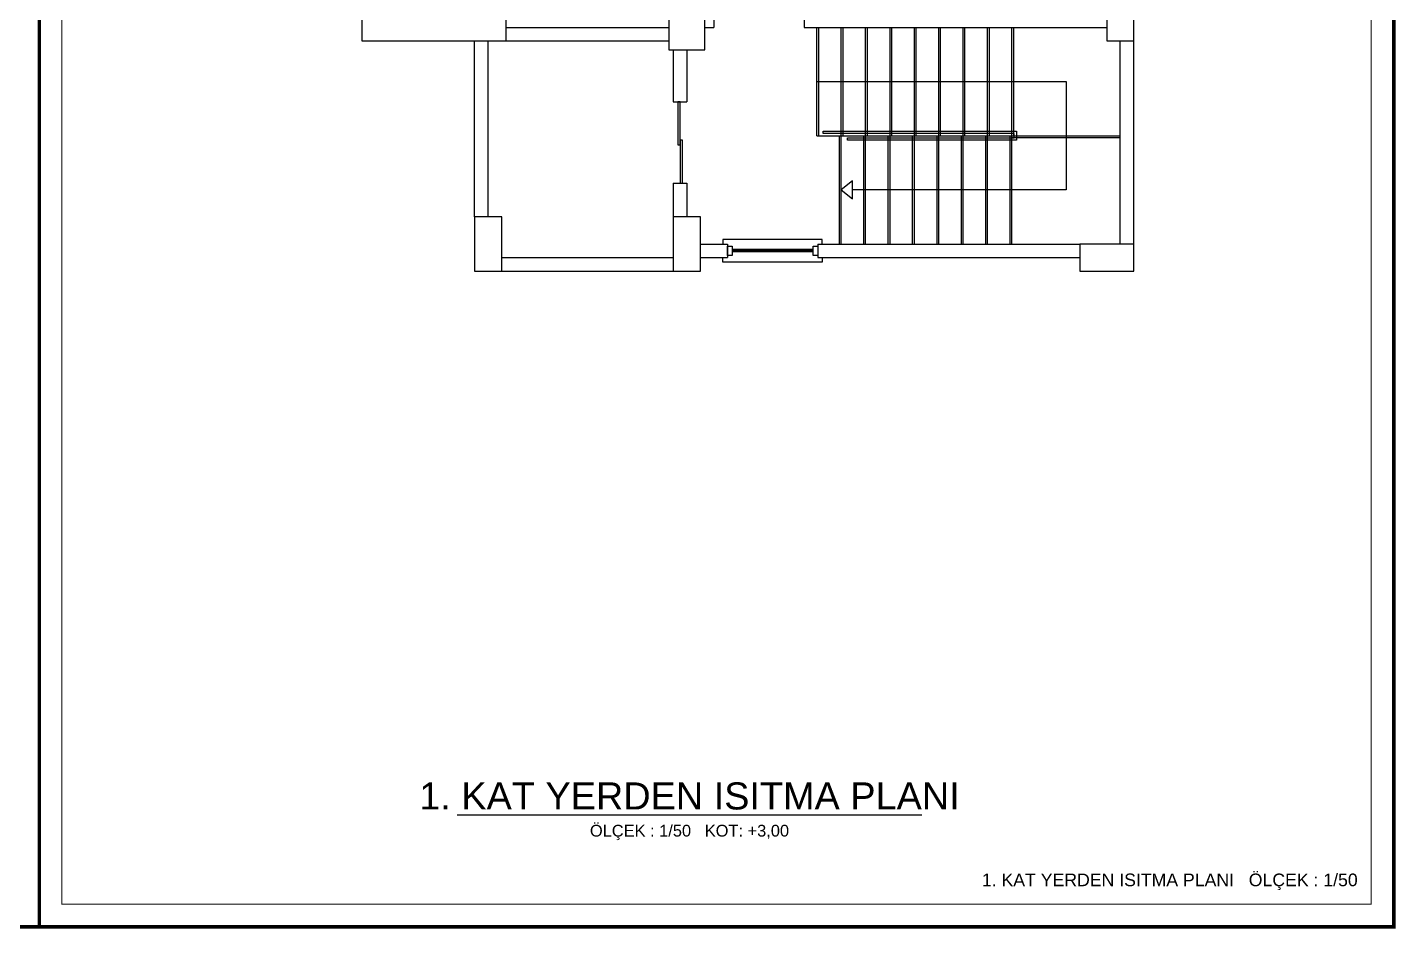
# Model space of a CAD drawing. Header units: centimetres. Extents: x -3952 to 14132, y 6348 to 11752.
# Drawn here: x 5987 to 7502, y 6348 to 7346 of the extents above; entities that cross this region are included whole.
import ezdxf
from ezdxf.enums import TextEntityAlignment as Align

# ---------------------------------------------------------------- set-up
doc = ezdxf.new("R2010")
doc.units = ezdxf.units.CM
for name, color, linetype in [('MIMARI', 8, 'Continuous'), ('MIMARI-KOLON', 8, 'Continuous'), ('MTY-KAT-ADI', 1, 'Continuous'), ('MTY-PAFTA', 7, 'Continuous')]:
    doc.layers.add(name, color=color, linetype=linetype)
doc.layers.add('ROTAS-PAFTA-SINIRI', color=8, linetype='Continuous', plot=False)
doc.styles.add('ROTAS', font='arial.ttf')

# ---------------------------------------------------------------- blocks, each defined once
blk = doc.blocks.new('ROTAS_PAFTA')
blk.add_lwpolyline([(0, 0), (1, 0), (1, 1), (0, 1)], close=True)

msp = doc.modelspace()

# ---------------------------------------------------------------- linework, layer by layer
at = {"layer": 'MIMARI'}
for p, q in [((6747.1, 7361.3), (6747.1, 7346.3)), ((6847.1, 7361.3), (6847.1, 7346.3)), ((6517.1, 7346.3), (6697.1, 7346.3)), ((6737.1, 7346.3), (6747.1, 7346.3)), ((6847.1, 7346.3), (7182.1, 7346.3)), ((6861.1, 7226.3), (6861.1, 7346.3)), ((6863.1, 7226.3), (6863.1, 7346.3)), ((6888.1, 7226.3), (6888.1, 7346.3)), ((6890.1, 7226.3), (6890.1, 7346.3)), ((6915.1, 7226.3), (6915.1, 7346.3)), ((6917.1, 7226.3), (6917.1, 7346.3)), ((6942.1, 7226.3), (6942.1, 7346.3)), ((6944.1, 7226.3), (6944.1, 7346.3)), ((6969.1, 7226.3), (6969.1, 7346.3)), ((6971.1, 7226.3), (6971.1, 7346.3)), ((6996.1, 7226.3), (6996.1, 7346.3)), ((6998.1, 7226.3), (6998.1, 7346.3)), ((7023.1, 7226.3), (7023.1, 7346.3)), ((7025.1, 7226.3), (7025.1, 7346.3)), ((7050.1, 7226.3), (7050.1, 7346.3)), ((7052.1, 7226.3), (7052.1, 7346.3)), ((7077.1, 7226.3), (7077.1, 7346.3)), ((7079.1, 7226.3), (7079.1, 7346.3)), ((6482.1, 7136.3), (6482.1, 7331.3)), ((6497.1, 7136.3), (6497.1, 7331.3)), ((6517.1, 7331.3), (6697.1, 7331.3)), ((6702.1, 7321.3), (6702.1, 7263.8)), ((6717.1, 7321.3), (6717.1, 7263.8)), ((7197.1, 7106.3), (7197.1, 7331.3)), ((7212.1, 7106.3), (7212.1, 7331.3)), ((6702.1, 7263.8), (6717.1, 7263.8)), ((6861.1, 7226.3), (7077.1, 7226.3)), ((6886.1, 7106.3), (6886.1, 7226.3)), ((6888.1, 7106.3), (6888.1, 7226.3)), ((6913.1, 7106.3), (6913.1, 7226.3)), ((6915.1, 7106.3), (6915.1, 7226.3)), ((6940.1, 7106.3), (6940.1, 7226.3)), ((6942.1, 7106.3), (6942.1, 7226.3)), ((6967.1, 7106.3), (6967.1, 7226.3)), ((6969.1, 7106.3), (6969.1, 7226.3)), ((6994.1, 7106.3), (6994.1, 7226.3)), ((6996.1, 7106.3), (6996.1, 7226.3)), ((7021.1, 7106.3), (7021.1, 7226.3)), ((7023.1, 7106.3), (7023.1, 7226.3)), ((7048.1, 7106.3), (7048.1, 7226.3)), ((7050.1, 7106.3), (7050.1, 7226.3)), ((7075.1, 7106.3), (7075.1, 7226.3)), ((7077.1, 7106.3), (7077.1, 7226.3)), ((7077.1, 7226.3), (7197.1, 7226.3)), ((7077.1, 7224.3), (7197.1, 7224.3)), ((6702.1, 7173.8), (6702.1, 7136.3)), ((6702.1, 7173.8), (6717.1, 7173.8)), ((6717.1, 7173.8), (6717.1, 7136.3)), ((6732.1, 7106.3), (6762.1, 7106.3)), ((6762.1, 7106.3), (6762.1, 7091.3)), ((6857.1, 7100.1), (6767.1, 7100.1)), ((6857.1, 7099.1), (6767.1, 7099.1)), ((6857.1, 7098.6), (6767.1, 7098.6)), ((6857.1, 7097.6), (6767.1, 7097.6)), ((6862.1, 7106.3), (7152.1, 7106.3)), ((6862.1, 7106.3), (6862.1, 7091.3)), ((6512.1, 7091.3), (6702.1, 7091.3)), ((6512.1, 7076.3), (6702.1, 7076.3)), ((6732.1, 7091.3), (6762.1, 7091.3)), ((6862.1, 7091.3), (7152.1, 7091.3))]:
    msp.add_line(p, q, dxfattribs=at)
for points in [[(6861.1, 7286.3), (7137.1, 7286.3), (7137.1, 7166.3), (6900.6, 7166.3)], [(6707.1, 7263.8), (6707.1, 7216.3), (6709.6, 7216.3), (6709.6, 7263.8), (6707.1, 7263.8)], [(6895.1, 7223.8), (7079.6, 7223.8), (7079.6, 7228.8), (6868.1, 7228.8), (6868.1, 7231.3), (7082.1, 7231.3), (7082.1, 7221.3), (6895.1, 7221.3), (6895.1, 7223.8)], [(6709.6, 7221.3), (6709.6, 7173.8), (6712.1, 7173.8), (6712.1, 7221.3), (6709.6, 7221.3)], [(6900.6, 7176.3), (6888.1, 7166.3), (6900.6, 7156.3), (6900.6, 7176.3)], [(6867.1, 7106.3), (6867.1, 7111.3), (6757.1, 7111.3), (6757.1, 7106.3)], [(6767.1, 7103.8), (6767.1, 7093.8), (6762.1, 7093.8), (6762.1, 7103.8), (6767.1, 7103.8)], [(6862.1, 7103.8), (6862.1, 7093.8), (6857.1, 7093.8), (6857.1, 7103.8), (6862.1, 7103.8)], [(6867.1, 7091.3), (6867.1, 7086.3), (6757.1, 7086.3), (6757.1, 7091.3)]]:
    msp.add_lwpolyline(points, dxfattribs=at)
at = {"layer": 'MIMARI-KOLON'}
for points in [[(7182.1, 7391.3), (7182.1, 7331.3), (7212.1, 7331.3), (7212.1, 7391.3), (7182.1, 7391.3)], [(6737.1, 7371.3), (6697.1, 7371.3), (6697.1, 7321.3), (6737.1, 7321.3), (6737.1, 7371.3)], [(6517.1, 7361.3), (6357.1, 7361.3), (6357.1, 7331.3), (6517.1, 7331.3), (6517.1, 7361.3)], [(6482.1, 7136.3), (6482.1, 7076.3), (6512.1, 7076.3), (6512.1, 7136.3), (6482.1, 7136.3)], [(6702.1, 7136.3), (6702.1, 7076.3), (6732.1, 7076.3), (6732.1, 7136.3), (6702.1, 7136.3)], [(7212.1, 7106.3), (7152.1, 7106.3), (7152.1, 7076.3), (7212.1, 7076.3), (7212.1, 7106.3)]]:
    msp.add_lwpolyline(points, dxfattribs=at)
at = {"layer": 'MTY-KAT-ADI'}
msp.add_line((6462.6, 6474), (6977.4, 6474), dxfattribs=at)
at = {"layer": 'MTY-PAFTA'}
for points, const_width in [([(4500, 6350), (6000, 6350), (6000, 9000), (4500, 9000)], 4), ([(6000, 6350), (7500, 6350), (7500, 9000), (6000, 9000)], 4), ([(6025, 6375), (7475, 6375), (7475, 8975), (6025, 8975)], 1)]:
    msp.add_lwpolyline(points, close=True, dxfattribs=dict(at, const_width=const_width))

# ---------------------------------------------------------------- block references
at = {"layer": 'ROTAS-PAFTA-SINIRI', "xscale": 1500, "yscale": 2650}
for p in [(4500, 6350), (6000, 6350)]:
    msp.add_blockref('ROTAS_PAFTA', p, dxfattribs=at)

# ---------------------------------------------------------------- texts
at = {"layer": 'MTY-KAT-ADI', "style": 'ROTAS'}
for s, height, p in [('1. KAT YERDEN ISITMA PLANI', 30, (6720, 6480)), ('ÖLÇEK : 1/50   KOT: +3,00', 13, (6720, 6450))]:
    msp.add_text(s, height=height, dxfattribs=at).set_placement(p, align=Align.CENTER)
at = {"layer": 'MTY-PAFTA', "style": 'ROTAS'}
msp.add_text('1. KAT YERDEN ISITMA PLANI   ÖLÇEK : 1/50', height=14, dxfattribs=at).set_placement((7460, 6395), align=Align.RIGHT)

doc.saveas('drawing.dxf')
